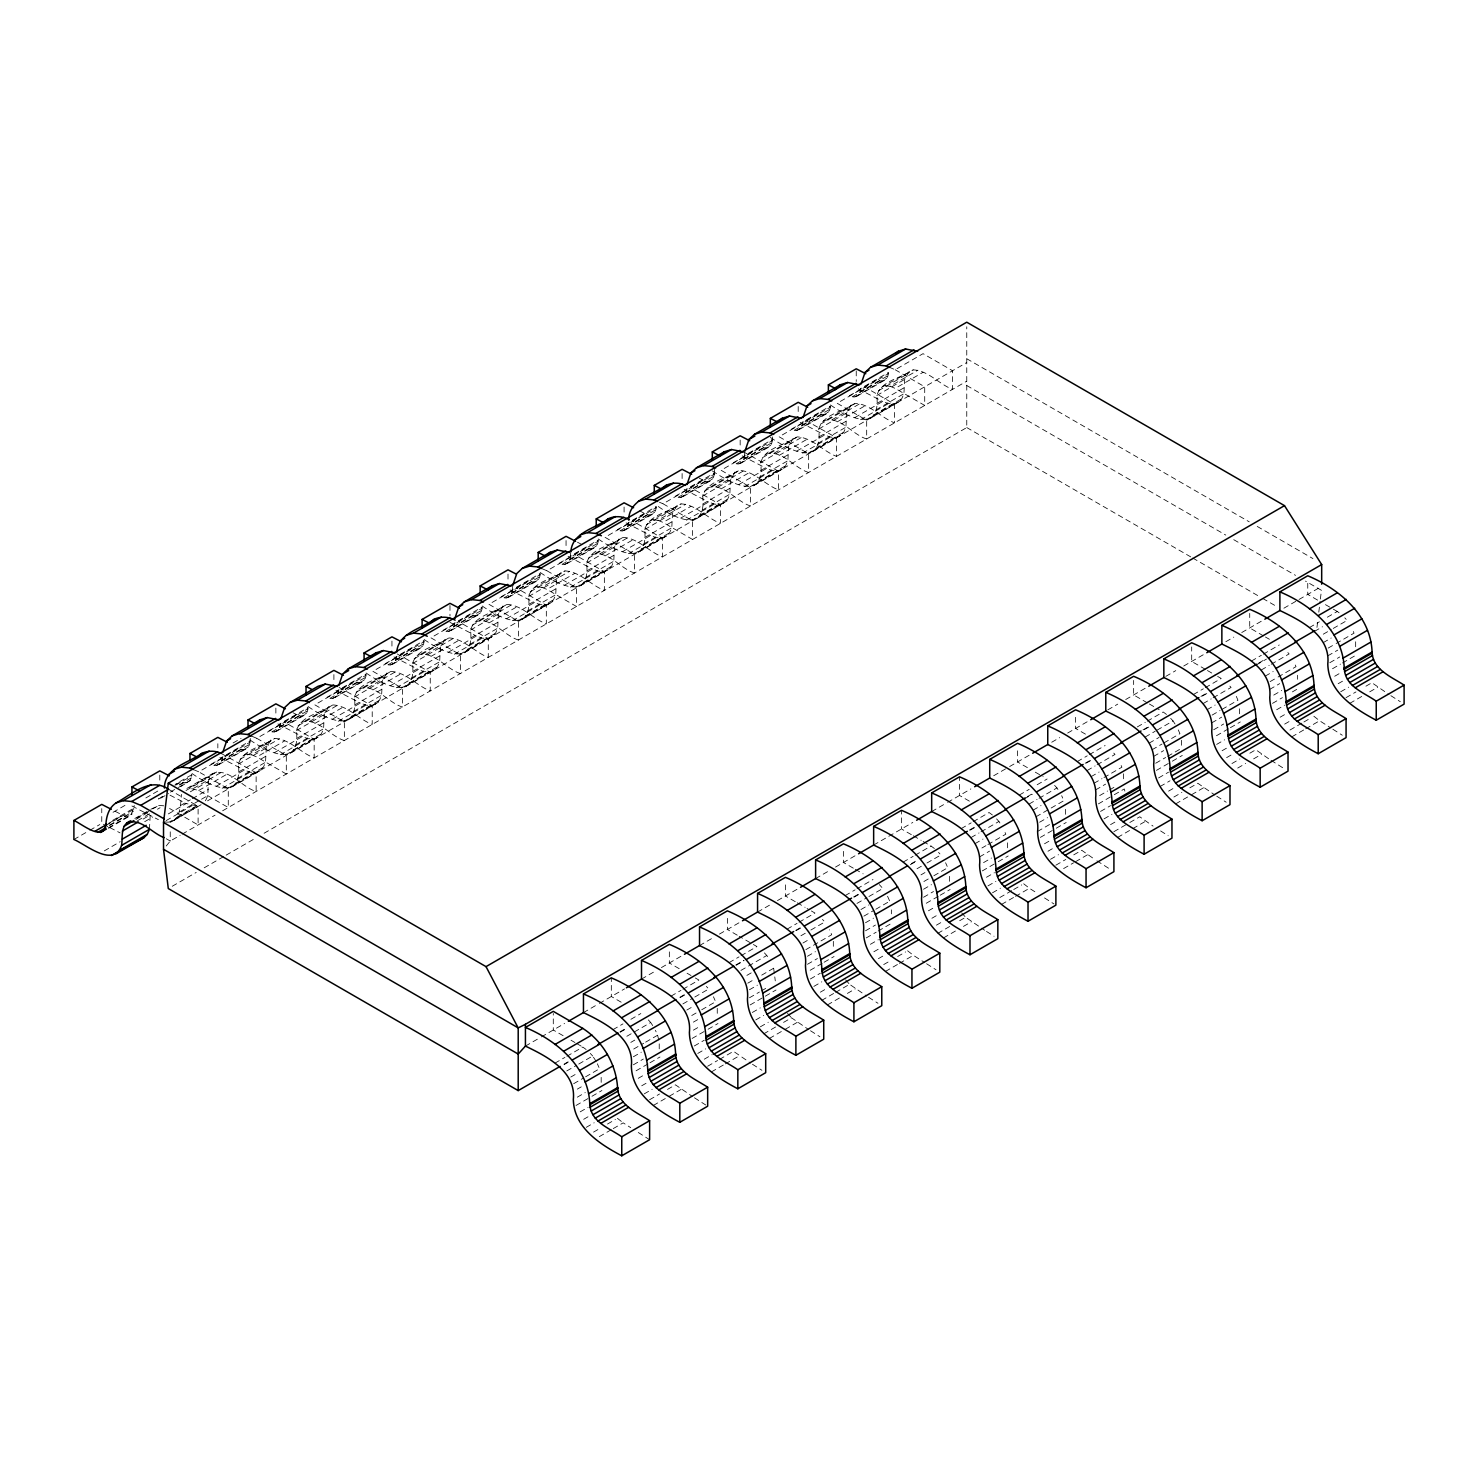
<?xml version="1.0" encoding="UTF-8"?>
<svg xmlns="http://www.w3.org/2000/svg" width="1478" height="1478" viewBox="0 0 1478 1478"><rect width="100%" height="100%" fill="white"/><g stroke="black" fill="none" stroke-linecap="round" stroke-linejoin="round"><path stroke-width="0.75" stroke-dasharray="5 3.75" d="M264.1 833.241L966.76 427.567L966.76 326.767M108.67 828.216L130.563 815.579L133.741 808.207L109.871 821.99M149.463 829.287L150.202 814.988L140.244 820.733M164.15 821.786C180.612 825.057 180.519 805.177 181.461 794.407M180.63 786.684L190.329 780.347L191.789 774.694L175.864 783.894M205.331 800.817C211.151 792.522 204.407 780.384 212.777 773.493C228.868 767.396 241.875 787.386 256.137 791.451L256.137 772.791L221.201 753.447M249.819 741.18C250.632 747.258 244.018 751.785 238.826 748.219L210.966 764.311C216.157 767.858 222.772 763.35 221.959 757.272L249.819 741.18L249.819 742.344L198.754 771.83L193.341 769.539M192.011 773.53C211.76 787.22 242.355 801.353 238.42 764.052C242.854 748.921 263.398 746.63 274.779 738.446C289.817 739.018 300.681 752.856 314.167 757.937L314.167 739.296L284.644 722.243M232.046 786.85L259.888 770.759L263.361 767.304L265.523 762.279L266.262 747.979L270.807 739.979M307.849 707.685C308.662 713.763 302.048 718.271 296.856 714.724L268.996 730.797C274.187 734.344 280.802 729.836 280.007 723.758L307.849 707.685L307.849 708.83L256.784 738.316L251.371 736.026M250.041 740.016C269.809 753.706 300.403 767.839 296.45 730.557C300.902 715.426 321.428 713.117 332.827 704.932C347.866 705.505 358.711 719.343 372.216 724.423L372.216 705.782L337.28 686.439M290.076 753.337L317.936 737.263L321.391 733.809L323.571 728.765L324.31 714.465L328.837 706.466M365.897 674.171C366.71 680.249 360.078 684.757 354.886 681.21L327.044 697.283C332.236 700.849 338.85 696.323 338.037 690.263L365.897 674.171L365.897 675.335L314.814 704.821L344.356 721.874L344.356 740.515C330.093 736.45 317.086 716.461 300.995 722.557M308.089 706.521C327.839 720.211 358.433 734.326 354.48 697.043C358.932 681.912 379.458 679.603 390.857 671.437C405.896 671.991 416.741 685.829 430.246 690.928L430.246 672.268L395.31 652.925M348.106 719.841L375.966 703.75L379.44 700.295L381.601 695.27L382.34 680.952L386.885 672.97M423.927 640.658C424.74 646.736 418.126 651.262 412.935 647.697L385.074 663.788C390.266 667.335 396.88 662.828 396.067 656.749L423.927 640.658L423.927 641.821L372.862 671.308L402.385 688.36L402.385 707.001C388.141 702.955 375.116 682.947 359.025 689.044M366.119 673.007C385.869 686.697 416.463 700.831 412.528 663.53C416.962 648.399 437.506 646.108 448.887 637.923C463.926 638.496 474.789 652.334 488.276 657.414L488.276 638.773L458.753 621.721M406.154 686.328L434.015 670.236L437.47 666.781L439.65 661.756L440.389 647.456L444.915 639.457M481.957 607.162C482.77 613.241 476.156 617.749 470.965 614.201L443.104 630.275C448.296 633.84 454.91 629.314 454.115 623.236L481.957 607.162L481.957 608.308L430.892 637.794L460.415 654.846L460.415 673.506C446.171 669.442 433.165 649.452 417.055 655.548M424.149 639.494C443.917 653.184 474.512 667.317 470.558 630.034C475.011 614.903 495.536 612.594 506.936 604.41C521.974 604.982 532.819 618.82 546.324 623.901L546.324 605.259L516.783 588.207M464.184 652.814L492.045 636.741L495.499 633.286L497.68 628.242L498.419 613.943L502.963 605.943M540.006 573.649C540.819 579.727 534.205 584.235 528.995 580.688L501.153 596.761C506.344 600.327 512.958 595.819 512.145 589.74L540.006 573.649L540.006 574.813L488.922 604.299L518.464 621.351L518.464 639.992C504.201 635.928 491.195 615.938 475.103 622.035M482.197 605.998C501.947 619.688 532.542 633.803 528.588 596.521C533.041 581.39 553.585 579.08 564.966 570.914C580.004 571.469 590.849 585.306 604.354 590.406L604.354 571.746L574.831 554.712M522.214 619.319L550.075 603.227L553.548 599.772L555.71 594.747L556.449 580.429L560.993 572.448M598.036 540.154C598.849 546.213 592.235 550.74 587.043 547.174L559.183 563.266C564.374 566.813 570.988 562.305 570.175 556.227L598.036 540.154L598.036 541.299L546.971 570.785L541.558 568.494M540.227 572.485C559.977 586.175 590.572 600.308 586.637 563.007C591.071 547.876 611.615 545.585 622.995 537.401C638.034 537.974 648.897 551.811 662.384 556.892L662.384 538.251L632.861 521.198M580.263 585.805L608.123 569.714L611.578 566.259L613.758 561.234L614.497 546.934L619.023 538.934M656.084 506.64C656.879 512.718 650.265 517.226 645.073 513.679L617.213 529.752C622.404 533.318 629.037 528.791 628.224 522.713L656.084 506.64L656.084 507.804L605.001 537.29L634.542 554.324L634.542 572.984C620.28 568.919 607.273 548.929 591.163 555.026M598.257 538.99C618.026 552.68 648.62 566.795 644.667 529.512C649.119 514.381 669.645 512.072 681.044 503.887C696.083 504.46 706.927 518.298 720.433 523.378L720.433 504.737L690.891 487.685M638.293 552.292L666.153 536.218L669.608 532.764L671.788 527.72L672.527 513.42L677.072 505.421M714.114 473.126C714.927 479.205 708.313 483.712 703.122 480.165L675.261 496.257C680.453 499.804 687.067 495.296 686.254 489.218L714.114 473.126L714.114 474.29L663.049 503.776L659.428 502.243M658.338 506.529C677.94 520.607 706.669 531.6 702.715 495.998C707.149 480.867 727.693 478.558 739.074 470.392C754.113 470.946 764.957 484.784 778.463 489.883L778.463 471.223L743.526 451.88M696.323 518.796L724.183 502.705L727.656 499.25L729.818 494.225L730.557 479.907L735.102 471.925M772.144 439.631C772.957 445.691 766.343 450.217 761.152 446.652L733.291 462.743C738.483 466.291 745.097 461.783 744.284 455.704L772.144 439.631L772.144 440.777L721.079 470.263L750.602 487.315L750.602 505.956C736.358 501.91 723.333 481.92 707.241 487.999M712.304 470.909C732.183 484.119 764.68 501.411 760.745 462.485C765.179 447.372 785.723 445.063 797.122 436.878C812.161 437.451 823.006 451.289 836.493 456.369L836.493 437.728L803.367 419.142M754.371 485.283L782.231 469.21L785.686 465.736L787.866 460.711L788.605 446.411L793.132 438.412M830.193 406.117C831.005 412.196 824.373 416.704 819.181 413.156L791.321 429.23C796.513 432.795 803.145 428.269 802.332 422.191L830.193 406.117L830.193 407.281L779.109 436.767L808.651 453.801L808.651 472.461C794.388 468.397 781.382 448.407 765.29 454.503M770.334 437.414C790.213 450.624 822.71 467.898 818.775 428.989C823.228 413.858 843.753 411.549 855.152 403.365C870.191 403.937 881.036 417.775 894.541 422.856L894.541 404.215L864.999 387.162M812.401 451.769L840.261 435.696L843.735 432.241L845.896 427.216L846.635 412.898L851.18 404.898M888.223 372.604C889.035 378.682 882.421 383.19 877.23 379.643L849.37 395.734C854.561 399.282 861.175 394.774 860.362 388.696L888.223 372.604L888.223 373.768L837.158 403.254L866.681 420.306L866.681 438.948C852.436 434.883 839.412 414.893 823.32 420.99M830.414 404.954C850.164 418.643 880.759 432.758 876.823 395.476C881.257 380.345 901.802 378.035 913.182 369.869C928.221 370.442 939.084 384.262 952.571 389.361L952.571 370.719L923.048 353.667L895.188 369.74L889.774 367.449M870.45 418.274L898.291 402.182L901.765 398.727L903.926 393.702L904.665 379.403L909.21 371.403M1316.953 627.411L1317.748 620.871M1318.801 612.132L1320.113 601.232M1320.39 599.052L1321.443 590.313L1305.499 581.113M105.88 825.445L133.741 809.353L134.221 805.473M249.819 742.344L250.299 738.464M512.866 585.066L512.145 590.886L512.145 589.74M570.896 551.553L570.175 557.391L570.175 556.227M714.114 474.29L715.056 466.512M744.764 452.97L744.284 456.868L744.284 455.704M772.144 440.777L772.624 436.897M166.22 845.989L170.247 841.037L180.187 835.292M162.451 796.697L158.46 798.988L162.469 796.439M113.049 812.272L126.979 804.235M233.099 742.954L241.062 738.372M73.9 839.486L87.83 831.449M89.825 830.303L99.765 824.558M145.86 797.954L157.813 791.044M108.818 823.283L122.748 815.228L125.63 816.299L130.563 815.579M174.81 785.169L180.778 781.733L183.66 782.786L188.593 782.084M175.864 785.04L191.789 775.858L191.789 774.694M109.501 825.13L133.371 811.348M179.466 784.726L191.419 777.834M221.589 760.413L249.449 744.339M279.638 726.899L307.479 710.826M337.668 693.404L365.528 677.312M395.698 659.89L423.558 643.817M453.746 626.376L481.588 610.303M511.776 592.881L539.636 576.789M569.806 559.368L597.666 543.294M627.854 525.872L655.715 509.781M685.884 492.359L713.745 476.267M743.914 458.845L771.775 442.772M801.963 425.35L829.823 409.258M859.993 391.836L887.853 375.745M109.705 825.481L125.63 816.299M179.688 785.095L183.66 782.786M213.848 765.364L241.708 749.291M271.878 731.869L299.738 715.777M329.927 698.355L357.768 682.263M387.957 664.841L415.817 648.768M445.986 631.346L473.847 615.254M504.035 597.833L531.877 581.741M562.065 564.319L589.925 548.246M620.095 530.824L647.955 514.732M678.143 497.31L706.004 481.218M736.173 463.796L764.034 447.723M794.203 430.301L822.064 414.209M852.252 396.788L880.112 380.714M108.393 827.902L132.299 813.861M170.413 792.097L176.399 788.402M178.376 787.515L190.329 780.347M216.509 765.493L248.359 746.852M274.538 731.979L306.408 713.338M332.587 698.466L364.438 679.825M390.617 664.971L422.468 646.329M448.647 631.457L480.516 612.816M506.695 597.943L538.546 579.302M564.725 564.448L596.576 545.807M622.755 530.935L654.625 512.293M680.804 497.439L712.655 478.78M738.834 463.926L770.703 445.284M796.864 430.412L828.733 411.771M854.912 396.917L886.763 378.276M160.732 798.157L168.695 793.575M218.781 764.662L246.623 748.57M276.811 731.148L304.671 715.075M334.841 697.634L362.701 681.561M392.889 664.139L420.75 648.048M450.919 630.626L478.78 614.552M508.949 597.112L536.81 581.039M566.998 563.617L594.858 547.525M625.028 530.103L652.888 514.03M683.076 496.608L710.918 480.516M741.106 463.094L768.966 447.003M799.136 429.581L826.996 413.507M857.185 396.086L885.026 379.994M134.831 818.479L148.761 810.443M150.756 809.297L158.719 805.455L163.448 805.769L157.481 809.223M186.912 788.421L212.777 773.493M136.826 818.091L150.756 810.055M152.733 808.909L158.719 805.455M216.749 771.959L188.888 788.033L198.754 790.471L228.277 807.524L228.277 788.882L198.754 771.83M242.946 756.052L274.779 738.446M304.967 721.024L332.827 704.932M362.997 687.51L390.857 671.437M421.045 654.015L448.887 637.923M479.075 620.501L506.936 604.41M533.133 588.521L564.966 570.914M595.154 553.493L622.995 537.401M649.211 521.512L681.044 503.887M711.214 486.465L739.074 470.392M769.262 452.97L797.122 436.878M827.292 419.456L855.152 403.365M881.35 387.476L913.182 369.869M135.902 819.44L147.837 812.549M185.988 790.527L209.858 776.744M240.046 759.322L267.887 743.231M298.076 725.809L325.936 709.736M356.106 692.314L383.966 676.222M414.154 658.8L442.014 642.708M472.184 625.286L500.044 609.213M530.214 591.791L558.074 575.699M588.262 558.278L616.123 542.186M646.292 524.764L674.153 508.691M704.341 491.269L732.183 475.177M762.371 457.755L790.231 441.682M820.401 424.241L848.261 408.168M878.449 390.746L906.291 374.655M137.583 820.696L149.518 813.805M193.618 788.347L221.478 772.255M246.918 754.519L251.666 754.833L279.508 738.76M309.696 721.338L337.557 705.246M367.726 687.824L395.587 671.733M425.775 654.311L453.617 638.237M483.805 620.815L511.665 604.724M537.105 586.988L541.835 587.302L569.695 571.229M599.883 553.788L627.744 537.715M653.184 519.979L657.913 520.293L685.774 504.201M715.943 486.779L743.803 470.706M773.992 453.266L801.852 437.192M832.022 419.77L859.882 403.679M885.322 385.943L890.07 386.257L917.912 370.184M190.329 791.82L208.232 781.474M238.42 764.052L266.262 747.979M296.45 730.557L324.31 714.465M354.48 697.043L382.34 680.952M412.528 663.53L440.389 647.456M470.558 630.034L498.419 613.943M528.588 596.521L556.449 580.429M586.637 563.007L614.497 546.934M644.667 529.512L672.527 513.42M702.715 495.998L730.557 479.907M760.745 462.485L788.605 446.411M818.775 428.989L846.635 412.898M876.823 395.476L904.665 379.403M144.696 821.694L152.64 817.094M198.754 790.471L226.596 774.398M251.666 754.833L256.784 756.976L284.644 740.884M314.814 723.463L342.674 707.371M372.862 689.949L400.723 673.876M430.892 656.454L458.753 640.362M488.922 622.94L516.783 606.867M541.835 587.302L546.971 589.426L574.831 573.353M605.001 555.931L632.861 539.839M657.913 520.293L663.049 522.418L690.891 506.344M721.079 488.904L748.94 472.831M779.109 455.409L806.97 439.317M837.158 421.895L864.999 405.822M890.07 386.257L895.188 388.4L923.048 372.308M180.371 805.584L190.329 799.838M192.325 798.693L208.232 789.492M238.42 772.07L266.262 755.997M296.45 738.575L324.31 722.483M354.48 705.061L382.34 688.988M412.528 671.548L440.389 655.475M470.558 638.053L498.419 621.961M528.588 604.539L556.449 588.466M586.637 571.025L614.497 554.952M644.667 537.53L672.527 521.438M702.715 504.016L730.557 487.943M760.745 470.521L788.605 454.43M818.775 437.008L846.635 420.916M876.823 403.494L904.665 387.421M104.328 850.866L120.235 841.666M168.326 813.916L186.228 803.57L197.313 805.935L169.471 822.008M216.416 786.148L244.276 770.056L250.041 772.181L255.361 772.421L259.888 770.759M274.446 752.635L302.306 736.561L308.071 738.686L313.391 738.926L317.936 737.263M332.495 719.139L360.336 703.048L366.119 705.172L371.44 705.412L375.966 703.75M390.525 685.626L418.385 669.534L424.149 671.659L429.47 671.899L434.015 670.236M448.555 652.112L476.415 636.039L482.179 638.163L487.5 638.404L492.045 636.741M506.603 618.617L534.463 602.525L540.227 604.65L545.548 604.89L550.075 603.227M564.633 585.103L592.493 569.012L598.257 571.136L603.578 571.376L608.123 569.714M622.663 551.59L650.523 535.516L656.287 537.641L661.608 537.881L666.153 536.218M680.711 518.094L708.572 502.003L714.336 504.127L719.657 504.367L724.183 502.705M738.741 484.581L766.602 468.489L772.366 470.614L777.687 470.854L782.231 469.21M796.771 451.067L824.632 434.994L830.396 437.118L835.717 437.359L840.261 435.696M854.82 417.572L882.68 401.48L888.444 403.605L893.765 403.845L898.291 402.182M179.632 811.865L199.53 800.374M201.525 799.229L207.493 795.792M237.681 778.37L265.523 762.279M295.711 744.857L323.571 728.765M353.741 711.343L381.601 695.27M411.789 677.848L439.65 661.756M469.819 644.334L497.68 628.242M527.849 610.82L555.71 594.747M585.898 577.325L613.758 561.234M643.928 543.812L671.788 527.72M701.976 510.298L729.818 494.225M760.006 476.803L787.866 460.711M818.036 443.289L845.896 427.216M876.084 409.776L903.926 393.702M166.127 820.623L191.992 805.695M222.18 788.273L250.041 772.181M280.21 754.759L308.071 738.686M338.259 721.264L366.119 705.172M396.289 687.75L424.149 671.659M454.319 654.237L482.179 638.163M512.367 620.742L540.227 604.65M570.397 587.228L598.257 571.136M628.427 553.714L656.287 537.641M686.476 520.219L714.336 504.127M744.506 486.705L772.366 470.614M802.554 453.192L830.396 437.118M860.584 419.697L888.444 403.605M177.471 816.891L197.368 805.418M235.501 783.395L263.361 767.304M293.531 749.882L321.391 733.809M351.579 716.387L379.44 700.295M409.609 682.873L437.47 666.781M467.658 649.359L495.499 633.286M525.688 615.864L553.548 599.772M583.718 582.35L611.578 566.259M641.766 548.837L669.608 532.764M699.796 515.342L727.656 499.25M757.826 481.828L785.686 465.736M815.874 448.314L843.735 432.241M873.904 414.819L901.765 398.727M227.501 788.513L255.361 772.421M285.531 754.999L313.391 738.926M343.58 721.504L371.44 705.412M401.61 687.991L429.47 671.899M459.64 654.477L487.5 638.404M517.688 620.982L545.548 604.89M575.718 587.468L603.578 571.376M633.748 553.954L661.608 537.881M691.796 520.459L719.657 504.367M749.826 486.946L777.687 470.854M807.875 453.432L835.717 437.359M865.905 419.937L893.765 403.845M170.247 822.396L198.107 806.304L198.107 824.946L168.566 807.893M207.53 800.854L966.501 362.664M173.998 820.364L201.858 804.272M182.182 834.146L215.067 815.154M222.624 810.794L966.501 381.324M172.279 886.246L196.223 872.426M204.204 867.808L224.176 856.279M226.171 855.134L256.119 837.841M525.429 1046.091L539.359 1038.055M541.336 1036.909L564.596 1023.478M583.459 1012.596L597.389 1004.541M599.384 1003.396L624.529 988.893M641.507 979.083L653.442 972.191M661.405 967.591L682.559 955.379M699.537 945.569L711.472 938.678M719.435 934.096L740.589 921.866M757.567 912.074L769.502 905.183M777.465 900.582L798.637 888.37M815.616 878.56L827.551 871.669M835.513 867.069L856.667 854.857M873.646 845.046L912.813 822.433M931.676 811.551L945.606 803.496M947.601 802.351L970.861 788.938M993.696 775.747L1007.626 767.692M1009.622 766.546L1030.776 754.334M1051.726 742.233L1059.689 737.633M1067.652 733.051L1088.824 720.821M1107.779 709.883L1117.737 704.138M1125.682 699.537L1146.854 687.325M1165.809 676.37L1175.767 670.624M1183.73 666.024L1204.884 653.812M1225.853 641.711L1233.797 637.11M1241.76 632.529L1262.933 620.298M1283.883 608.215L1321.683 586.378M554.952 1063.144L564.91 1057.398M566.887 1056.253L582.812 1047.071L586.23 1049.583M613 1029.63L622.94 1023.903M630.903 1019.303L640.842 1013.557M671.03 996.135L680.97 990.389M682.965 989.244L698.891 980.043L692.979 976.644M729.06 962.621L739.018 956.876M740.995 955.73L756.921 946.548L739.203 936.313M787.109 929.126L797.048 923.38M799.044 922.217L814.951 913.034L807.08 908.49M845.139 895.613L855.078 889.867M857.074 888.721L872.999 879.521M903.169 862.099L913.127 856.353M915.122 855.208L931.029 846.026L934.447 848.538M961.217 828.604L971.157 822.858M973.152 821.694L989.078 812.512L992.495 815.043M1019.247 795.09L1029.205 789.344M1037.15 784.744L1047.108 778.998M1077.277 761.576L1087.235 755.831M1089.231 754.685L1105.138 745.503M1137.303 726.917L1145.265 722.336M1147.261 721.19L1163.186 711.99L1166.604 714.521M1193.356 694.568L1203.314 688.822M1205.291 687.676L1221.216 678.476L1217.281 676.203M1251.404 661.054L1261.344 655.308M1263.339 654.163L1279.246 644.981M1309.434 627.559L1319.374 621.813M1327.336 617.213L1337.294 611.467L1340.712 613.998M564.134 1064.086L568.125 1061.777M620.021 1031.81L626.007 1028.355M679.898 997.244L685.884 993.789M735.804 964.968L743.785 960.367M795.681 930.401L801.667 926.928M853.563 896.98L859.568 893.506M911.464 863.558L915.455 861.249M969.346 830.137L975.332 826.664M1027.247 796.697L1033.233 793.243M1085.129 763.276L1091.115 759.821M1143.011 729.855L1148.997 726.4M1200.912 696.434L1206.898 692.979M1258.794 663.012L1264.78 659.558M564.06 1064.64L568.032 1062.331M620.113 1032.272L626.081 1028.836M680.139 997.613L686.106 994.177M736.173 965.263L744.136 960.663M796.199 930.604L802.184 927.168M854.247 897.109L860.214 893.654M910.282 864.741L916.268 861.304M970.325 830.082L976.293 826.645M1024.383 798.877L1032.328 794.277M1086.385 763.073L1092.353 759.618M1144.434 729.559L1150.401 726.123M1202.464 696.064L1208.431 692.609M1256.522 664.841L1266.461 659.096M1314.552 631.346L1322.514 626.746M566.795 1070.94L576.753 1065.195M578.748 1064.049L592.678 1056.013L596.65 1062.128M626.838 1036.281L650.708 1022.499L652.703 1025.566M682.873 1003.931L692.831 998.186M694.808 997.022L708.738 988.985L706.373 986.417M740.921 970.418L766.786 955.49L768.763 958.538M800.947 935.759L808.891 931.158M810.886 930.013L824.816 921.976L822.452 919.39M856.981 903.409L866.939 897.663M868.916 896.518L882.846 888.463L879.299 884.601M917.007 868.75L924.969 864.15M926.965 863.004L940.895 854.968L938.53 852.381M971.064 837.546L979.027 832.945M981.022 831.8L998.925 821.454L1000.92 824.521M1029.113 804.032L1037.057 799.432M1039.052 798.286L1056.955 787.94L1058.95 791.007M1087.143 770.518L1095.106 765.937M1097.101 764.773L1115.003 754.445L1112.638 751.859M1145.173 737.023L1155.131 731.277M1157.126 730.114L1173.033 720.931L1175.028 723.998M1203.221 703.51L1211.184 698.909M1213.161 697.764L1231.082 687.418L1228.717 684.85M1261.251 669.996L1269.214 665.414M1271.209 664.25L1289.112 653.923L1285.564 650.061M1323.272 634.191L1331.235 629.61M1333.211 628.446L1347.142 620.409L1344.777 617.841M570.785 1077.056L576.753 1073.619M630.81 1042.396L634.783 1040.106M686.845 1010.047L692.812 1006.592M746.87 975.388L752.856 971.951M802.923 943.038L808.891 939.583M860.953 909.524L868.916 904.924M920.979 874.865L924.969 872.574M975.037 843.661L982.999 839.061M1033.085 810.147L1041.048 805.565M1091.115 776.652L1099.078 772.052M1149.163 743.138L1159.103 737.393M1207.193 709.625L1215.156 705.043M1265.223 676.13L1273.186 671.529M1323.272 642.616L1331.216 638.016M573.686 1083.688L583.644 1077.942M585.621 1076.797L599.551 1068.742L597.371 1063.79M633.711 1049.029L643.669 1043.283M645.664 1042.138L657.599 1035.247L655.419 1030.277M691.759 1015.515L699.704 1010.934M701.699 1009.77L715.629 1001.733L713.449 996.763M747.794 983.166L753.762 979.711M761.724 975.129L773.659 968.219L772.218 964.912M805.843 949.652L831.708 934.724L829.527 929.754M863.873 916.138L873.831 910.411M875.807 909.247L887.742 902.356M923.898 881.498L931.861 876.897M933.856 875.752L947.786 867.697L945.587 862.746M981.928 847.984L985.918 845.693M987.914 844.529L1005.816 834.202L1003.636 829.232M1035.986 816.78L1063.846 800.688L1061.666 795.718M1094.034 783.266L1101.997 778.666M1103.974 777.52L1121.894 767.193L1119.696 762.223M1152.064 749.752L1162.022 744.025M1163.999 742.861L1179.924 733.679L1177.744 728.709M1212.089 715.112L1220.052 710.512M1222.047 709.366L1237.954 700.166L1235.774 695.196M1270.138 681.598L1276.105 678.143M1278.082 676.998L1296.003 666.67L1293.804 661.701M1328.168 648.085L1334.135 644.648M1336.13 643.503L1354.033 633.157L1351.853 628.187M577.307 1089.138L581.279 1086.847M633.36 1056.788L641.304 1052.188M693.385 1022.129L699.353 1018.693M749.42 989.78L757.383 985.179M807.468 956.266L815.413 951.666M865.498 922.752L873.461 918.171M923.528 889.257L931.491 884.657M979.581 856.889L989.539 851.143M1039.607 822.23L1047.569 817.648M1095.66 789.88L1105.599 784.134M1153.69 756.366L1163.648 750.621M1211.738 722.871L1221.678 717.126M1269.768 689.358L1279.708 683.612M1327.798 655.844L1337.756 650.117M577.307 1097.175L585.27 1092.575M633.36 1064.807L643.299 1059.061M693.385 1030.148L699.353 1026.711M749.42 997.798L759.378 992.052M761.373 990.907L767.341 987.452M807.468 964.284L817.408 958.538M865.498 930.789L875.456 925.043M923.528 897.275L933.486 891.53M983.554 862.616L991.516 858.016M1037.611 831.412L1049.565 824.521M1099.632 795.607L1107.595 791.007M1109.59 789.862L1115.557 786.407M1155.685 763.239L1165.625 757.493M1167.62 756.348L1179.555 749.457M1213.715 729.744L1223.673 723.998M1273.74 695.085L1281.703 690.485M1329.794 662.717L1339.733 656.971M576.05 1105.452L589.981 1097.415M591.976 1096.27L601.915 1090.524M636.076 1070.793L648.029 1063.901M650.006 1062.756L659.964 1057.01M692.129 1038.443L706.059 1030.406M708.054 1029.242L717.994 1023.515M750.159 1004.929L776.024 990.001M810.184 970.27L822.137 963.379M824.114 962.233L834.072 956.488M866.237 937.92L876.195 932.175M878.172 931.029L892.102 922.993M926.263 903.261L938.197 896.37M940.193 895.225L950.151 889.479M982.316 870.911L996.246 862.856M998.223 861.711L1008.181 855.965M1040.346 837.398L1054.276 829.361M1056.271 828.216L1066.211 822.47M1098.394 803.884L1112.306 795.848M1114.301 794.702L1124.259 788.956L1125.331 792.725M1156.424 770.389L1170.354 762.334M1172.331 761.188L1182.289 755.443M1216.449 735.73L1228.384 728.839M1230.38 727.693L1240.319 721.948M1272.503 703.362L1282.442 697.634M1292.4 691.889L1298.368 688.434M1332.528 668.721L1340.472 664.121M1342.467 662.975L1356.398 654.92M580.207 1111.844L588.17 1107.244M638.256 1078.33L644.223 1074.894M694.309 1045.981L704.249 1040.235M752.339 1012.467L760.302 1007.885M810.369 978.972L820.327 973.226M870.394 944.313L878.357 939.712M928.443 910.799L934.41 907.363M986.473 877.285L994.435 872.704M1044.503 843.79L1050.47 840.335M1100.556 811.422L1110.514 805.676M1158.586 777.927L1168.544 772.181M1216.634 744.413L1224.597 739.813M1276.659 709.754L1284.622 705.172M1334.689 676.259L1340.657 672.804M583.681 1119.308L589.648 1115.853M641.711 1085.794L647.678 1082.339M697.764 1053.445L705.727 1048.844M755.794 1019.931L763.756 1015.331M813.842 986.417L821.805 981.817M873.867 951.758L879.835 948.322M931.897 918.263L937.865 914.808M987.951 885.895L995.913 881.313M1047.976 851.236L1053.943 847.799M1104.029 818.886L1111.973 814.286M1160.064 786.536L1170.022 780.79M1222.084 750.732L1228.052 747.277M1280.114 717.218L1286.082 713.763M1338.163 683.704L1344.13 680.268M586.23 1127.344L594.193 1122.763M644.26 1093.849L652.223 1089.249M704.285 1059.19L712.248 1054.59M760.339 1026.822L768.301 1022.24M820.364 992.181L826.331 988.727M878.394 958.668L884.38 955.213M936.442 925.154L942.41 921.718M992.477 892.804L1000.44 888.204M1050.525 859.291L1058.488 854.69M1110.551 824.632L1116.518 821.195M1168.581 791.136L1174.548 787.682M1226.629 757.623L1232.597 754.168M1284.659 724.109L1290.627 720.673M1340.712 691.759L1348.657 687.159M593.546 1132.111L599.514 1128.656M607.476 1124.056L615.421 1119.474M649.581 1099.743L659.539 1093.997M667.502 1089.415L675.446 1084.815L692.554 1096.565M707.629 1066.248L717.569 1060.502M719.564 1059.356L733.494 1051.301L750.584 1063.07M763.664 1033.879L775.617 1026.988M783.562 1022.388L791.524 1017.806L808.632 1029.556M821.713 1000.384L833.647 993.475M835.643 992.329L849.573 984.293L866.662 996.061M883.715 964.561L889.701 961.125M897.645 956.525L905.608 951.924M937.773 933.357L949.726 926.466M959.665 920.72L965.633 917.284L984.625 930.235M999.793 897.552L1011.728 890.661M1013.723 889.516L1021.686 884.916M1055.846 865.203L1065.786 859.457M1073.749 854.857L1081.711 850.256L1095.032 859.623M1113.876 831.689L1127.806 823.652M1129.802 822.507L1139.741 816.761L1153.062 826.11M1173.901 797.03L1181.864 792.448M1189.827 787.848L1197.79 783.248L1214.879 795.016M1231.95 763.535L1239.894 758.935M1249.852 753.189L1255.82 749.734L1269.14 759.101M1289.98 730.021L1301.915 723.13M1303.91 721.985L1309.878 718.53M1346.033 697.653L1355.973 691.926M1365.931 686.18L1371.898 682.725L1388.987 694.494M599.311 1136.637L611.245 1129.746M613.241 1128.601L623.18 1122.855L630.736 1127.677M653.368 1105.433L667.299 1097.397M669.275 1096.233L681.229 1089.341M711.398 1071.919L723.333 1065.028M725.328 1063.883L739.259 1055.846M769.428 1038.424L783.358 1030.369M785.354 1029.224L797.289 1022.333M827.477 1004.911L839.412 998.019M847.374 993.419L855.337 988.819M885.507 971.397L897.442 964.506M899.437 963.36L913.367 955.324L924.692 962.548M943.537 937.902L955.49 930.992M963.453 926.41L971.397 921.81M1001.585 904.388L1013.52 897.497M1015.515 896.352L1029.445 888.296L1037.002 893.118M1063.606 868.584L1073.545 862.838M1075.541 861.692L1087.475 854.801M1117.664 837.379L1145.505 821.288M1175.694 803.866L1189.624 795.829M1191.619 794.684L1203.554 787.774M1237.714 768.061L1245.677 763.461M1253.621 758.861L1261.584 754.279M1291.772 736.857L1303.707 729.966M1305.702 728.802L1319.614 720.765L1330.957 727.989M1349.802 703.343L1361.737 696.452M1369.7 691.852L1377.662 687.252M858.275 388.862L882.68 401.48M800.226 422.375L824.632 434.994M742.196 455.889L766.602 468.489M699.297 478.188L703.122 480.165M684.166 489.384L708.572 502.003M639.346 510.704L645.073 513.679M626.118 522.898L650.523 535.516M577.492 542.241L583.219 545.216M568.088 556.412L592.493 569.012M510.039 589.907L534.463 602.525M449.977 622.367L476.415 636.039M393.979 656.934L418.385 669.534M335.931 690.429L360.336 703.048M293.032 712.747L296.856 714.724M277.901 723.943L302.306 736.561M219.871 757.457L244.276 770.056M169.97 795.164L186.228 803.57M131.93 805.99L158.386 819.643M115.118 811.293L122.748 815.228M107.857 826.571L101.76 823.412L101.76 808.614M109.889 827.625L120.069 832.871M966.76 358.729L1249.261 521.845M1257.224 526.427L1312.926 558.592M966.76 385.536L1225.798 535.091M1233.76 539.692L1295.541 575.367M1317.6 600.105L1307.753 594.415L1307.753 579.912M1325.47 604.65L1331.382 608.068M1333.359 609.195L1337.294 611.467M895.188 369.74L924.711 386.793L924.711 405.434L895.188 388.4M966.76 427.567L1190.714 556.873M1192.709 558.019L1260.697 597.278M1262.692 598.424L1276.696 606.516M1263.505 635.891L1249.723 627.928L1249.723 613.425M1265.464 637.018L1269.417 639.29M1205.475 669.386L1191.693 661.442L1191.693 646.939M1207.434 670.532L1215.304 675.076M1147.427 702.9L1133.644 694.937L1133.644 680.434M1149.404 704.027L1159.251 709.717M1085.462 734.141L1075.615 728.451L1075.615 713.948M663.049 503.776L692.572 520.829L692.572 539.47L663.049 522.418M1027.413 767.636L1017.585 761.964L1017.585 747.462M1035.302 772.181L1043.172 776.726M969.383 801.15L959.536 795.46L959.536 776.818M546.971 570.785L576.494 587.838L576.494 606.479L546.971 589.426M911.353 834.645L901.506 828.973L901.506 810.332M913.312 835.791L921.182 840.335M923.159 841.481L931.029 846.026M853.305 868.159L843.458 862.487L843.458 847.984M855.282 869.304L863.152 873.849M795.275 901.672L785.428 895.982L785.428 881.479M797.233 902.799L805.122 907.344M737.245 935.168L727.398 929.496L727.398 914.993M679.196 968.681L669.349 962.991L669.349 950.576M687.067 973.226L691.02 975.498M256.784 738.316L286.307 755.369L286.307 774.01L256.784 756.976M621.166 1002.195L611.319 996.505L611.319 977.863M168.566 789.252L198.107 806.304M563.118 1035.69L553.289 1030.018L553.289 1013.446M571.007 1040.235L574.942 1042.507M576.9 1043.653L582.812 1047.071M166.312 838.765L170.247 841.037L170.247 828.604M1390.872 695.695L1400.331 701.717M1332.842 729.208L1342.283 735.231M1271.025 760.302L1284.253 768.726M1216.764 796.217L1226.204 802.24M1160.618 830.932L1168.174 835.754M1096.916 860.824L1110.144 869.249M1044.54 897.94L1053.999 903.963M986.51 931.454L994.066 936.258M926.595 963.748L936.036 969.771M868.547 997.262L877.987 1003.285M810.517 1030.757L819.957 1036.78M752.468 1064.271L761.927 1070.294M694.438 1097.784L705.763 1105.008M638.293 1132.499L649.618 1139.723M1313.85 716.239L1319.614 720.765M1023.681 883.77L1029.445 888.296M907.603 950.779L913.367 955.324M617.416 1118.329L623.18 1122.855M1170.668 718.363L1173.033 720.931M1054.59 785.372L1056.955 787.94M996.56 818.886L998.925 821.454M764.422 952.904L766.786 955.49M648.343 1019.912L650.708 1022.499M590.313 1053.426L592.678 1056.013M961.642 912.85L965.633 917.284M845.582 979.859L849.573 984.293M787.534 1013.372L791.524 1017.806M887.557 896.241L889.738 901.211M773.659 968.219L775.285 980.856M657.599 1035.247L659.225 1041.861M1355.659 641.766L1355.659 647.789M1297.629 675.28L1297.629 679.289M1239.58 708.793L1239.58 714.798M1181.55 740.293L1181.55 746.298M1123.52 773.788L1123.52 781.825M1065.472 809.316L1065.472 815.32M1007.442 842.811L1007.442 848.834M949.412 876.325L949.412 882.348M891.363 909.838L891.363 913.847M860.362 388.696L860.362 389.841M856.242 370.904L856.242 381.472M833.333 941.338L833.333 949.356M802.332 422.191L802.332 423.355M798.194 406.524L798.194 412.879M740.164 440.038L740.164 446.374M717.255 1008.347L717.255 1016.365M686.254 489.218L686.254 490.363M682.115 473.551L682.115 479.888M659.225 1043.856L659.225 1049.879M628.224 522.713L628.224 523.877M624.086 507.046L624.086 513.383M601.176 1077.37L601.176 1083.374M566.056 540.56L566.056 549.022M508.007 574.074L508.007 582.517M454.115 623.236L454.115 624.4M449.977 605.463L449.977 616.03M396.067 656.749L396.067 657.913M391.947 641.082L391.947 647.419M338.037 690.263L338.037 691.408M333.899 674.596L333.899 680.933M280.007 723.758L280.007 724.922M275.869 708.091L275.869 714.428M221.959 757.272L221.959 758.436M217.839 743.711L217.839 747.942M159.79 775.1L159.79 783.562M133.741 808.207L133.741 809.353"/><path stroke-width="1.5" d="M111.293 809.316L101.76 804.383L73.9 820.475L73.9 839.486C86.167 844.64 113.344 868.325 121.602 845.379C122.877 836.659 120.143 824.428 130.858 820.77M560.125 1066.395L518.205 1090.598L168.289 888.555L163.522 849.277L163.522 822.47L168.289 783.192L966.76 322.204L1284.493 505.642L1321.683 564.578L1321.683 584.198M164.409 788.051C164.464 767.673 188.63 762.907 201.987 753.3C208.047 750.565 215.215 750.436 221.201 753.447M222.679 752.598L226.633 741.014L232.157 735.878L260.017 719.804L267.222 717.569L279.231 719.934M280.709 719.084L284.663 707.519L290.205 702.383L318.047 686.291L325.271 684.074L337.28 686.439M338.739 685.589L342.693 674.005L348.235 668.869L376.096 652.796L383.301 650.56L395.31 652.925M396.788 652.075C398.099 632.806 421.433 628.926 434.126 619.282C440.832 616.123 448.702 616.677 455.15 620.187M454.818 618.561L458.771 606.996L464.314 601.86L492.174 585.768L499.379 583.551L511.388 585.916M512.866 585.066L516.82 573.482L522.344 568.346L550.204 552.273L557.409 550.038L569.418 552.403M570.896 551.553C572.208 532.283 595.542 528.403 608.234 518.76C614.94 515.6 622.811 516.155 629.259 519.665M628.686 519.997C628.76 499.601 652.925 494.853 666.282 485.246C672.342 482.512 679.51 482.364 685.496 485.394M686.974 484.544L690.928 472.96L696.452 467.824L724.312 451.751L731.518 449.515L743.526 451.88M745.004 451.03L748.958 439.446L754.482 434.329L782.342 418.237L789.566 416.02L801.556 418.385M803.034 417.517L806.988 405.951L812.53 400.815L840.391 384.723L847.596 382.506L859.605 384.871M861.083 384.021L865.036 372.438L870.56 367.301L898.421 351.228L905.626 348.993L917.635 351.358M115.968 853.859L143.828 837.786L147.283 834.331L149.463 829.287L121.602 845.379M1321.683 564.578L525.429 1024.291L525.429 1046.091L518.205 1054.054L163.522 849.277M116.097 802.905L123.302 800.67L131.69 801.501L140.706 805.344L168.566 789.252C150.091 776.504 131.819 794.517 116.097 802.905C108.578 807.838 106.139 816.928 105.88 825.445L105.88 824.281C103.922 842.774 81.327 823.468 73.9 820.475M197.83 757.161L201.987 753.3M257.246 722.372L260.017 719.804M373.324 655.345L376.096 652.796M429.987 623.125L434.126 619.282M488.017 589.63L492.174 585.768M547.433 554.841L550.204 552.273M604.096 522.602L608.234 518.76M662.126 489.107L666.282 485.246M721.541 454.319L724.312 451.751M778.204 422.08L782.342 418.237M834.848 389.859L840.391 384.723M895.65 353.796L898.421 351.228M131.93 795.423L131.93 786.961L159.79 770.888L169.342 775.821M189.978 759.803L189.978 753.466L217.839 737.374L227.372 742.307M248.008 728.414L248.008 719.952L275.869 703.861L285.402 708.793M306.038 694.9L306.038 686.439L333.899 670.365L343.45 675.298M364.087 661.387L364.087 652.943L391.947 636.852L401.48 641.785M422.117 627.891L422.117 619.43L449.977 603.338L459.51 608.271M480.165 594.378L480.165 585.916L508.007 569.843L515.637 573.778M538.195 560.864L538.195 552.421L566.056 536.329L575.589 541.262M596.225 527.369L596.225 518.907L624.086 502.816L633.619 507.748M654.274 493.855L654.274 485.394L682.115 469.32L691.667 474.253M712.304 460.342L712.304 451.898L740.164 435.807L749.697 440.74M770.334 426.846L770.334 418.385L798.194 402.312L807.745 407.226M828.382 393.333L828.382 384.871L856.242 368.798L865.775 373.731M123.302 800.67L151.162 784.596M168.584 774.527L174.552 771.073M174.127 769.391L181.332 767.174L209.192 751.083M226.633 741.014L230.605 738.723M232.157 735.878L239.381 733.661L267.222 717.569M290.205 702.383L297.411 700.147L325.271 684.074M344.688 672.859L348.679 670.55M348.235 668.869L355.441 666.652L383.301 650.56M400.741 640.491L404.713 638.2M406.265 635.355L413.489 633.138L441.349 617.047M458.771 606.996L462.762 604.687M464.314 601.86L471.519 599.625L499.379 583.551M522.344 568.346L529.549 566.129L557.409 550.038M574.85 539.969L580.817 536.532M580.374 534.851L587.597 532.616L615.458 516.524M638.422 501.338L645.627 499.102L673.488 483.029M690.928 472.96L694.9 470.669M696.452 467.824L703.657 465.607L731.518 449.515M748.958 439.446L754.925 436.01M754.482 434.329L761.706 432.093L789.566 416.02M806.988 405.951L810.979 403.642M812.53 400.815L819.736 398.58L847.596 382.506M865.036 372.438L869.009 370.147M870.56 367.301L877.784 365.084L905.626 348.993M131.69 801.501L159.55 785.428M181.332 767.174L189.738 768.006L217.599 751.914M239.381 733.661L247.768 734.492L275.629 718.4M297.411 700.147L305.817 700.978L333.658 684.905M355.441 666.652L363.847 667.483L391.707 651.392M413.489 633.138L421.877 633.97L449.737 617.878M471.519 599.625L479.925 600.456L507.767 584.383M529.549 566.129L537.955 566.961L565.815 550.869M587.597 532.616L595.985 533.447L623.845 517.355M645.627 499.102L654.033 499.934L681.894 483.86M703.657 465.607L712.063 466.438L739.924 450.347M761.706 432.093L770.093 432.925L797.954 416.851M819.736 398.58L828.142 399.411L856.002 383.338M877.784 365.084L886.172 365.916L914.032 349.824M94.888 831.32L106.822 824.428M97.77 832.391L105.732 827.791M100.43 832.502L106.398 829.047M123.967 826.331L133.907 820.586M122.341 831.079L138.267 821.879M122.341 839.098L146.211 825.297M119.422 850.404L147.283 834.331M111.423 855.522L117.39 852.085M121.381 849.776L143.828 837.786M168.289 783.192L486.022 966.63L1284.493 505.642M583.459 993.937L611.319 977.863C643.318 991.276 674.873 1017.88 675.668 1055.218L647.807 1071.31C647.013 1033.953 615.476 1007.368 583.459 993.937L583.459 1012.596C604.557 1022.758 634.321 1037.685 631.365 1065.952C631.808 1093.868 657.839 1110.735 679.806 1122.301L707.666 1106.209L707.666 1087.18C695.288 1079.088 676.111 1071.716 675.668 1054.073L647.807 1070.146L647.807 1071.31M641.507 960.441L669.349 944.35C701.366 957.781 732.903 984.366 733.716 1021.723L705.856 1037.796C705.061 1000.458 673.506 973.854 641.507 960.441L641.507 979.083C662.587 989.262 692.369 1004.19 689.395 1032.457C689.856 1060.373 715.869 1077.24 737.836 1088.787L765.696 1072.695L765.696 1053.685C753.337 1045.593 734.141 1038.203 733.716 1020.559L705.856 1036.651L705.856 1037.796M699.537 926.928L727.398 910.854C759.396 924.267 790.952 950.853 791.746 988.209L763.886 1004.301C763.091 966.945 731.536 940.359 699.537 926.928L699.537 945.569C720.636 955.749 750.399 970.676 747.443 998.943C747.886 1026.859 773.918 1043.727 795.885 1055.274L823.726 1039.2L823.726 1020.171C811.367 1012.079 792.19 1004.689 791.746 987.045L763.886 1003.137L763.886 1004.301M757.567 893.414L785.428 877.341C817.445 890.772 848.982 917.358 849.776 954.696L821.916 970.787C821.121 933.431 789.585 906.845 757.567 893.414L757.567 912.074C778.666 922.235 808.429 937.163 805.473 965.43C805.935 993.345 831.948 1010.213 853.914 1021.778L881.775 1005.687L881.775 986.676C869.397 978.565 850.219 971.194 849.776 953.55L821.916 969.623L821.916 970.787M815.616 859.919L843.458 843.827C875.475 857.258 907.012 883.844 907.825 921.2L879.964 937.274C879.17 899.936 847.615 873.332 815.616 859.919L815.616 878.56C836.714 888.74 866.477 903.668 863.503 931.934C863.965 959.85 889.978 976.718 911.944 988.265L939.805 972.191L939.805 953.162C927.445 945.07 908.249 937.68 907.825 920.037L879.964 936.128L879.964 937.274M873.646 826.405L901.506 810.332C933.505 823.745 965.06 850.349 965.855 887.687L937.994 903.779C937.2 866.422 905.644 839.837 873.646 826.405L873.646 845.046C894.744 855.226 924.507 870.154 921.551 898.421C921.995 926.336 948.026 943.204 969.993 954.751L997.835 938.678L997.835 919.649C985.475 911.556 966.298 904.166 965.855 886.523L937.994 902.615L937.994 903.779M931.676 792.91L959.536 776.818C991.553 790.25 1023.09 816.835 1023.885 854.173L996.043 870.265C995.23 832.908 963.693 806.323 931.676 792.91L931.676 811.551C952.774 821.713 982.537 836.659 979.581 864.907C980.043 892.823 1006.056 909.691 1028.023 921.256L1055.883 905.164L1055.883 886.153C1043.505 878.061 1024.328 870.671 1023.885 853.028L996.043 869.101L996.043 870.265M989.724 759.396L1017.585 743.305C1049.583 756.736 1081.139 783.322 1081.933 820.678L1054.073 836.751C1053.278 799.413 1021.723 772.809 989.724 759.396L989.724 778.038C1010.823 788.217 1040.586 803.145 1037.611 831.412C1038.073 859.328 1064.086 876.195 1086.053 887.742L1113.913 871.669L1113.913 852.64C1101.553 844.548 1082.376 837.158 1081.933 819.514L1054.073 835.606L1054.073 836.751M1047.754 725.883L1075.615 709.809C1107.613 723.222 1139.168 749.826 1139.963 787.164L1112.103 803.256C1111.308 765.9 1079.771 739.314 1047.754 725.883L1047.754 744.524C1068.853 754.704 1098.616 769.632 1095.66 797.898C1096.103 825.814 1122.135 842.682 1144.101 854.229L1171.962 838.155L1171.962 819.126C1159.583 811.034 1140.406 803.644 1139.963 786L1112.103 802.092L1112.103 803.256M1105.784 692.388L1133.644 676.296C1165.662 689.727 1197.198 716.313 1197.993 753.651L1170.151 769.742C1169.338 732.386 1137.801 705.8 1105.784 692.388L1105.784 711.029C1126.883 721.19 1156.646 736.136 1153.69 764.403C1154.152 792.3 1180.165 809.168 1202.131 820.733L1229.992 804.642L1229.992 785.631C1217.613 777.539 1198.436 770.149 1197.993 752.505L1170.151 768.578L1170.151 769.742M1163.833 658.874L1191.693 642.782C1223.692 656.214 1255.247 682.799 1256.041 720.155L1228.181 736.229C1227.387 698.891 1195.831 672.305 1163.833 658.874L1163.833 677.515C1184.931 687.695 1214.694 702.623 1211.738 730.889C1212.182 758.805 1238.213 775.673 1260.161 787.22L1288.022 771.146L1288.022 752.117C1275.662 744.025 1256.485 736.635 1256.041 718.992L1228.181 735.083L1228.181 736.229M1221.863 625.36L1249.723 609.287C1281.722 622.7 1313.277 649.304 1314.071 686.642L1286.211 702.734C1285.417 665.377 1253.88 638.792 1221.863 625.36L1221.863 644.02C1242.961 654.181 1272.724 669.109 1269.768 697.376C1270.212 725.292 1296.243 742.159 1318.21 753.725L1346.07 737.633L1346.07 718.604C1333.692 710.512 1314.515 703.14 1314.071 685.478L1286.211 701.57L1286.211 702.734M1279.893 591.865L1307.753 575.773C1339.77 589.205 1371.307 615.79 1372.12 653.128L1344.259 669.22C1343.465 631.882 1311.91 605.278 1279.893 591.865L1279.893 610.506C1300.991 620.686 1330.773 635.614 1327.798 663.881C1328.26 691.778 1354.273 708.646 1376.24 720.211L1404.1 704.119L1404.1 685.108C1391.74 677.016 1372.545 669.626 1372.12 651.983L1344.259 668.056L1344.259 669.22M568.365 1021.298L583.459 1012.596M626.413 987.803L641.507 979.083M684.443 954.289L699.537 945.569M742.473 920.776L757.567 912.074M800.522 887.28L815.616 878.56M858.552 853.767L873.646 845.046M916.6 820.253L931.676 811.551M974.63 786.758L989.724 778.038M1032.66 753.244L1047.754 744.524M1090.709 719.731L1105.784 711.029M1148.739 686.235L1163.833 677.515M1206.769 652.722L1221.863 644.02M1264.817 619.208L1279.893 610.506M554.952 1044.503L582.812 1028.411C603.061 1041.436 616.474 1064.677 617.638 1088.732L589.777 1104.805C588.983 1067.467 557.428 1040.881 525.429 1027.45L553.289 1011.358L582.812 1028.411M613 1010.989L640.842 994.916M671.03 977.494L698.891 961.402M729.06 943.98L756.921 927.888M787.109 910.466L814.951 894.393M845.139 876.971L872.999 860.88M903.169 843.458L931.029 827.366M961.217 809.944L989.078 793.871M1019.247 776.449L1047.108 760.357M1077.277 742.935L1105.138 726.843M1135.326 709.422L1163.186 693.348M1193.356 675.926L1221.216 659.835M1251.404 642.413L1279.246 626.339M1309.434 608.899L1337.294 592.826M563.968 1051.08L591.828 1034.988M621.998 1017.566L649.858 1001.474M680.046 984.052L707.907 967.979M738.076 950.557L765.937 934.466M796.106 917.044L823.967 900.97M854.155 883.53L882.015 867.457M912.185 850.035L940.045 833.943M970.233 816.521L998.075 800.448M1028.263 783.007L1056.123 766.934M1086.293 749.512L1114.153 733.421M1144.341 715.999L1172.183 699.925M1202.371 682.503L1230.232 666.412M1260.401 648.99L1288.262 632.898M1318.45 615.476L1346.31 599.403M598.054 1044.484L618.026 1032.974M657.95 1009.917L675.908 999.534M713.837 977.642L733.809 966.113M771.719 944.22L793.686 931.546M831.615 909.654L851.568 898.125M889.497 876.232L907.474 865.849M947.398 842.811L967.351 831.283M1005.28 809.39L1025.233 797.861M1063.162 775.968L1083.134 764.44M1121.063 742.547L1141.016 731.019M1178.945 709.126L1198.917 697.598M1236.827 675.705L1256.799 664.176M1294.728 642.265L1314.681 630.755M572.374 1059.948L600.216 1043.856M630.404 1026.434L658.264 1010.342M688.434 992.92L716.294 976.847M746.482 959.425L774.343 943.333M804.512 925.912L832.373 909.82M862.542 892.398L890.403 876.325M920.591 858.903L948.451 842.811M978.621 825.389L1006.481 809.297M1036.651 791.875L1064.511 775.802M1094.699 758.38L1122.559 742.289M1152.729 724.867L1180.589 708.793M1210.778 691.353L1238.619 675.28M1268.808 657.858L1296.668 641.766M1326.838 624.344L1354.698 608.271M579.579 1070.497L607.44 1054.405M637.609 1036.983L665.469 1020.91M695.658 1003.47L723.518 987.396M753.688 969.974L781.548 953.883M811.718 936.461L839.578 920.388M869.766 902.966L897.626 886.874M927.796 869.452L955.656 853.36M985.826 835.938L1013.686 819.865M1043.874 802.443L1071.735 786.351M1101.904 768.929L1129.765 752.838M1159.953 735.416L1187.795 719.343M1217.983 701.921L1245.843 685.829M1276.013 668.407L1303.873 652.315M1334.061 634.893L1361.903 618.82M585.103 1082.007L612.964 1065.934M643.152 1048.512L671.012 1032.42M701.182 1014.998L729.042 998.925M759.23 981.503L787.072 965.411M817.26 947.989L845.12 931.897M875.29 914.476L903.15 898.402M933.339 880.98L961.18 864.889M991.369 847.467L1019.229 831.375M1049.398 813.953L1077.259 797.88M1107.447 780.458L1135.307 764.366M1165.477 746.944L1193.337 730.853M1223.507 713.431L1251.367 697.357M1281.555 679.935L1309.416 663.844M1339.585 646.422L1367.446 630.33M588.595 1093.72L616.455 1077.647M646.625 1060.206L674.485 1044.133M704.655 1026.711L732.515 1010.619M762.703 993.198L790.564 977.124M820.733 959.684L848.594 943.611M878.782 926.189L906.624 910.097M936.812 892.675L964.672 876.602M994.842 859.18L1022.702 843.088M1052.89 825.666L1080.751 809.574M1110.92 792.153L1138.781 776.079M1168.95 758.657L1196.81 742.566M1226.999 725.144L1254.859 709.052M1285.029 691.63L1312.889 675.557M1343.059 658.135L1370.919 642.043M589.777 1104.805L589.777 1103.66L617.638 1087.568C618.081 1105.211 637.258 1112.601 649.618 1120.694L649.618 1139.723L621.758 1155.796C599.809 1144.249 573.778 1127.381 573.335 1099.466C576.291 1071.199 546.527 1056.271 525.429 1046.091M621.758 1155.796L621.758 1136.785C610.303 1128.638 593.066 1123.021 590.147 1107.225L618.007 1091.133M679.806 1122.301L679.806 1103.272C668.352 1095.143 651.096 1089.508 648.177 1073.712L676.037 1057.638M737.836 1088.787L737.836 1069.758C726.382 1061.629 709.126 1055.994 706.225 1040.216L734.086 1024.125M795.885 1055.274L795.885 1036.263C784.412 1028.115 767.174 1022.499 764.255 1006.703L792.116 990.63M853.914 1021.778L853.914 1002.749C842.46 994.62 825.204 988.985 822.285 973.189L850.146 957.116M911.944 988.265L911.944 969.235C900.49 961.106 883.234 955.472 880.334 939.694L908.194 923.602M969.993 954.751L969.993 935.74C958.52 927.593 941.283 921.976 938.364 906.18L966.224 890.107M1028.023 921.256L1028.023 902.227C1016.568 894.098 999.313 888.463 996.412 872.667L1024.254 856.593M1086.053 887.742L1086.053 868.713C1074.598 860.584 1057.361 854.949 1054.442 839.171L1082.302 823.08M1144.101 854.229L1144.101 835.218C1132.628 827.07 1115.391 821.454 1112.472 805.658L1140.332 789.585M1202.131 820.733L1202.131 801.704C1190.677 793.575 1173.421 787.94 1170.521 772.163L1198.362 756.071M1260.161 787.22L1260.161 768.209C1248.707 760.061 1231.47 754.427 1228.551 738.649L1256.411 722.557M1318.21 753.725L1318.21 734.695C1306.755 726.566 1289.5 720.931 1286.581 705.135L1314.441 689.062M1376.24 720.211L1376.24 701.182C1364.785 693.053 1347.53 687.418 1344.629 671.64L1372.489 655.548M591.237 1110.994L619.097 1094.902M649.267 1077.48L677.127 1061.407M707.297 1043.985L735.157 1027.894M765.345 1010.472L793.206 994.398M823.375 976.958L851.236 960.885M881.424 943.463L909.266 927.371M939.454 909.949L967.314 893.876M997.484 876.436L1025.344 860.362M1055.532 842.94L1083.392 826.849M1113.562 809.427L1141.422 793.353M1171.592 775.932L1199.452 759.84M1229.641 742.418L1257.501 726.326M1287.671 708.904L1315.531 692.831M1345.701 675.409L1373.561 659.317M592.974 1114.726L620.815 1098.634M651.004 1081.212L678.864 1065.139M709.034 1047.717L736.894 1031.626M767.082 1014.204L794.924 998.112M825.112 980.69L852.972 964.617M883.142 947.195L911.002 931.103M941.19 913.681L969.051 897.589M999.22 880.167L1027.081 864.094M1057.25 846.672L1085.111 830.581M1115.299 813.159L1143.159 797.067M1173.329 779.645L1201.189 763.572M1231.377 746.15L1259.219 730.058M1289.407 712.636L1317.267 696.544M1347.437 679.123L1375.297 663.049M595.228 1118.181L623.088 1102.089M653.276 1084.667L681.136 1068.576M711.306 1051.154L739.166 1035.08M769.336 1017.658L797.196 1001.567M827.384 984.145L855.245 968.053M885.414 950.631L913.275 934.558M943.444 917.136L971.305 901.044M1001.493 883.622L1029.353 867.531M1059.523 850.109L1087.383 834.035M1117.571 816.613L1145.413 800.522M1175.601 783.1L1203.461 767.027M1233.631 749.586L1261.491 733.513M1291.68 716.091L1319.54 699.999M1349.71 682.577L1377.57 666.504M597.888 1121.118L625.748 1105.045M655.936 1087.623L683.797 1071.532M713.966 1054.11L741.827 1038.036M771.996 1020.596L799.857 1004.523M830.045 987.101L857.905 971.009M888.075 953.587L915.935 937.514M946.123 920.073L973.965 904M1004.153 886.578L1032.014 870.487M1062.183 853.065L1090.043 836.991M1120.232 819.569L1148.073 803.478M1178.262 786.056L1206.122 769.964M1236.292 752.542L1264.152 736.469M1294.34 719.047L1322.2 702.955M1352.37 685.533L1380.23 669.442M600.77 1123.391L628.63 1107.299M658.818 1089.877L686.679 1073.804M716.848 1056.382L744.709 1040.29M774.878 1022.868L802.739 1006.795M832.927 989.355L860.787 973.281M890.957 955.86L918.817 939.768M949.005 922.346L976.847 906.273M1007.035 888.832L1034.896 872.759M1065.065 855.337L1092.926 839.245M1123.114 821.823L1150.956 805.75M1181.144 788.328L1209.004 772.237M1239.174 754.815L1267.034 738.723M1297.222 721.301L1325.082 705.228M1355.252 687.806L1383.112 671.714M621.758 1136.785L649.618 1120.694M679.806 1103.272L707.666 1087.18M737.836 1069.758L765.696 1053.685M795.885 1036.263L823.726 1020.171M853.914 1002.749L881.775 986.676M911.944 969.235L939.805 953.162M969.993 935.74L997.835 919.649M1028.023 902.227L1055.883 886.153M1086.053 868.713L1113.913 852.64M1144.101 835.218L1171.962 819.126M1202.131 801.704L1229.992 785.631M1260.161 768.209L1288.022 752.117M1318.21 734.695L1346.07 718.604M1376.24 701.182L1404.1 685.108M518.205 1090.598L518.205 1027.894L525.429 1024.291M126.886 823.08C140.706 817.223 152.271 833.721 164.335 837.62M886.172 365.916L889.774 367.449M828.142 399.411L831.744 400.944M770.093 432.925L773.715 434.458M712.063 466.438L715.666 467.972M654.033 499.934L657.636 501.467M595.985 533.447L601.398 535.757M537.955 566.961L541.558 568.494M479.925 600.456L483.528 601.989M421.877 633.97L427.29 636.261M363.847 667.483L367.449 669.017M305.817 700.978L309.419 702.512M247.768 734.492L251.371 736.026M189.738 768.006L193.341 769.539M828.382 384.871L836.012 388.825M770.334 418.385L777.964 422.338M712.304 451.898L719.934 455.834M654.274 485.394L661.904 489.347M596.225 518.907L603.855 522.861M538.195 552.421L545.825 556.356M480.165 585.916L487.795 589.87M422.117 619.43L429.747 623.365M364.087 652.943L371.717 656.879M306.038 686.439L311.766 689.395M248.008 719.952L255.639 723.887M189.978 753.466L197.609 757.401M131.93 786.961L139.56 790.915M140.706 805.344L164.335 818.978M163.522 822.47L518.205 1027.894M486.022 966.63L517.651 1026.933M1344.259 668.056L1344.629 671.64M1286.211 701.57L1286.581 705.135M1228.181 735.083L1228.551 738.649M1170.151 768.578L1170.521 772.163M1112.103 802.092L1112.472 805.658M1054.073 835.606L1054.442 839.171M996.043 869.101L996.412 872.667M937.994 902.615L938.364 906.18M879.964 936.128L880.334 939.694M821.916 969.623L822.285 973.189M763.886 1003.137L764.255 1006.703M705.856 1036.651L706.225 1040.216M647.807 1070.146L648.177 1073.712M589.777 1103.66L590.147 1107.225M1372.12 651.983L1372.12 653.128M1314.071 685.478L1314.071 686.642M1256.041 718.992L1256.041 720.155M1197.993 752.505L1197.993 753.651M1139.963 786L1139.963 787.164M1081.933 819.514L1081.933 820.678M1023.885 853.028L1023.885 854.173M965.855 886.523L965.855 887.687M907.825 920.037L907.825 921.2M849.776 953.55L849.776 954.696M791.746 987.045L791.746 988.209M733.716 1020.559L733.716 1021.723M675.668 1054.073L675.668 1055.218M617.638 1087.568L617.638 1088.732"/></g></svg>
